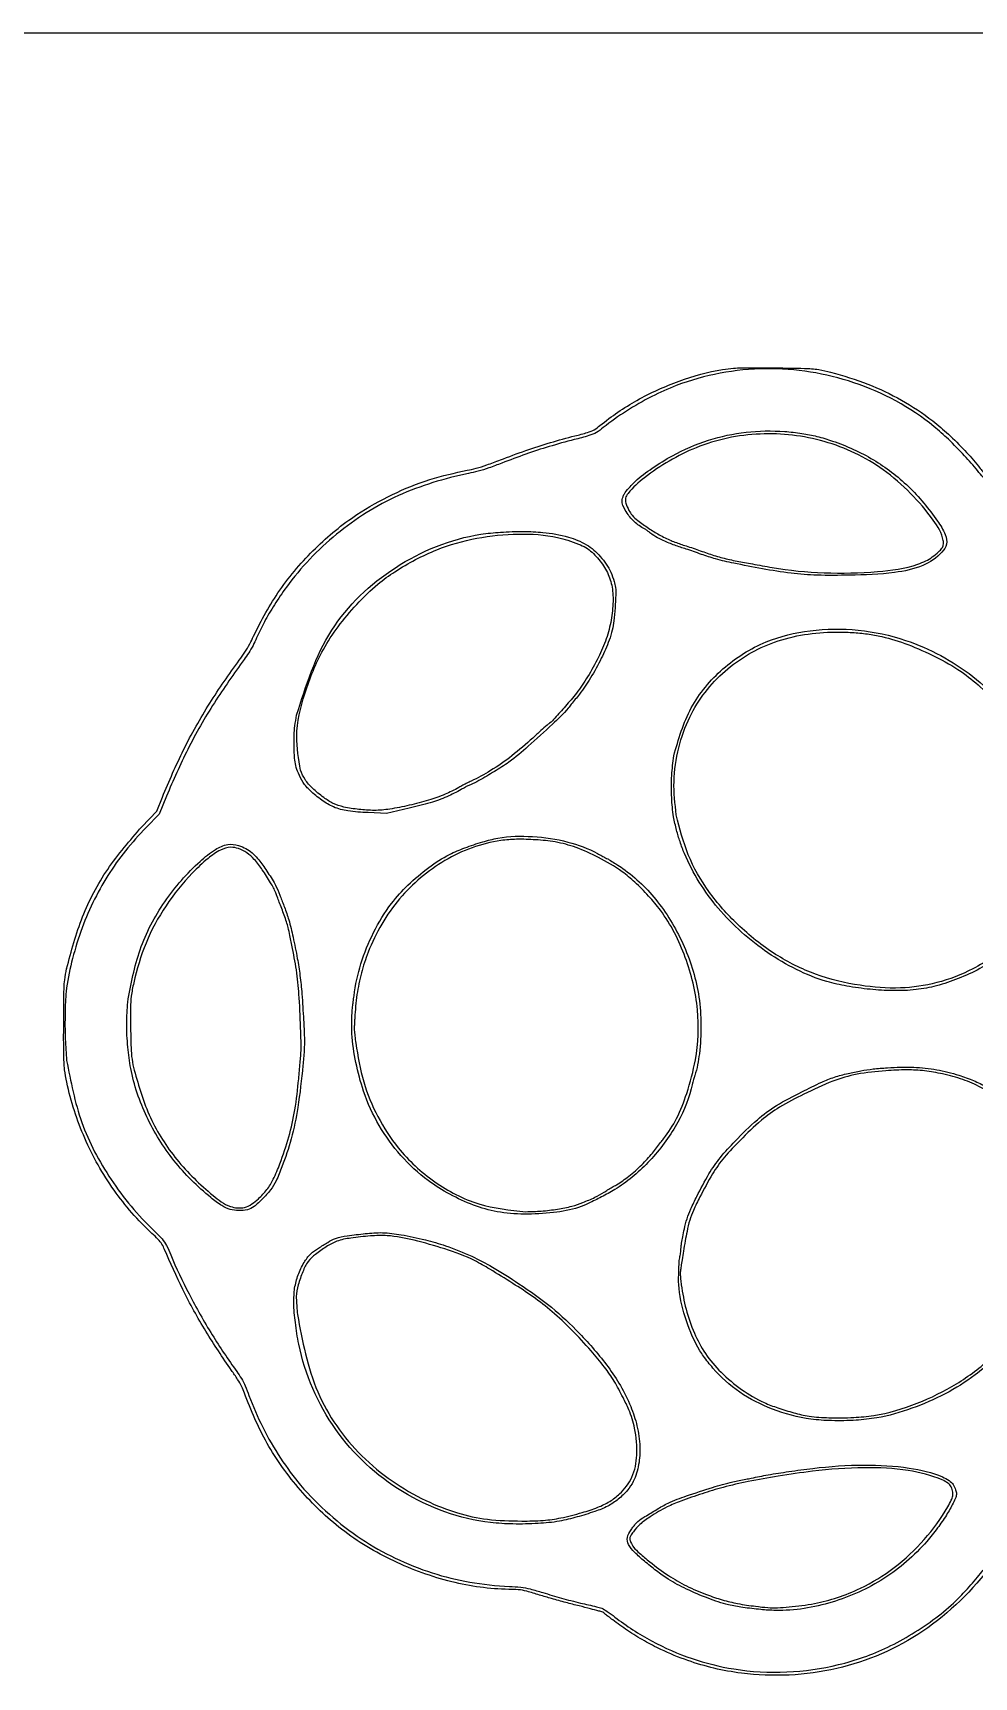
# Model space of a CAD drawing. Extents: x -215 to 205, y 28 to 519.
# Drawn here: x -191.12 to -173.9, y 488.82 to 518.9 of the extents above; entities that cross this region are included whole.
import ezdxf

# ---------------------------------------------------------------- set-up
doc = ezdxf.new("R2010")
doc.units = 0
doc.layers.add('Layer_1', color=7, linetype='CONTINUOUS')

msp = doc.modelspace()

# ---------------------------------------------------------------- linework, layer by layer
at = {"layer": 'Layer_1', "color": 7}
for points in [[(-210.08408, 518.896146), (-20.194874, 518.896146)], [(-180.282779, 510.489308), (-180.282765, 510.489308)], [(-180.212193, 510.160381), (-180.212153, 510.160375)], [(-186.293653, 506.413985), (-186.293627, 506.414061)], [(-179.391601, 505.671179), (-179.392919, 505.671185)], [(-186.223458, 505.407129), (-186.223458, 505.407129)], [(-189.124971, 504.374636), (-188.85198, 504.658682), (-188.750572, 504.917313)], [(-188.675764, 504.934887), (-188.806624, 504.606197), (-189.046937, 504.36177)], [(-184.231926, 504.713396), (-184.648404, 504.618657), (-184.987153, 504.632147)], [(-179.346609, 504.589345), (-179.346609, 504.589345)], [(-190.502757, 501.779377), (-190.502467, 501.776724)], [(-189.384678, 501.16691), (-189.384728, 501.16691)], [(-185.275799, 501.022601), (-185.275731, 501.022601)], [(-185.212629, 500.413876), (-185.21275, 500.413949)], [(-190.50254, 500.098676), (-190.502467, 500.098769)], [(-189.267493, 499.919578), (-189.267465, 499.919555)], [(-179.290557, 496.441587), (-179.290593, 496.44157)], [(-186.332475, 495.935145), (-186.332453, 495.935046)], [(-179.255857, 495.992334), (-179.255767, 495.992419)], [(-186.279107, 495.451069), (-186.279104, 495.451069)], [(-180.173066, 491.511611), (-180.173029, 491.511588)], [(-180.178208, 491.282452), (-180.178222, 491.282319)]]:
    msp.add_lwpolyline(points, dxfattribs=at)
for points, knots in [([(-188.750572, 504.917313), (-188.626228, 505.207458), (-188.373672, 505.796777), (-187.900656, 506.635456), (-187.495815, 507.212441), (-187.239987, 507.566501), (-187.15149, 507.713032), (-186.967187, 508.105299), (-186.621774, 508.730963), (-185.97545, 509.480455), (-185.268492, 510.063151), (-184.548377, 510.461311), (-183.872605, 510.741422), (-183.348816, 510.858376), (-182.996724, 510.930523), (-182.794371, 510.996941), (-182.493836, 511.111645), (-182.109149, 511.257246), (-181.653685, 511.403565), (-181.274444, 511.508087), (-181.003415, 511.572202), (-180.844306, 511.629308), (-180.565165, 511.862253), (-180.068946, 512.199646), (-179.308471, 512.543127), (-178.70414, 512.715624), (-178.270784, 512.769058), (-177.947249, 512.772478), (-177.514428, 512.767438), (-177.089887, 512.763764), (-176.750604, 512.748346), (-176.361523, 512.648709), (-175.844851, 512.490169), (-175.217104, 512.188796), (-174.72853, 511.869293), (-174.35197, 511.545962), (-174.072255, 511.26864), (-173.850223, 511.017887), (-173.708899, 510.827541), (-173.591964, 510.717441), (-173.465318, 510.655908), (-173.346184, 510.590369), (-173.197383, 510.563305), (-172.875761, 510.574607), (-172.361219, 510.529272), (-171.691757, 510.38749), (-170.956551, 510.135744), (-170.201239, 509.716925), (-169.460696, 509.126146), (-169.072997, 508.630169), (-168.880725, 508.384198)], [0, 0, 0, 0, 0.946541, 1.922532, 2.881529, 3.059879, 3.232842, 3.39397, 4.359805, 5.365572, 6.344581, 7.091291, 7.827278, 8.530438, 8.697301, 8.904968, 9.168175, 9.662653, 10.138428, 10.603247, 10.841061, 10.976331, 11.103845, 11.923357, 12.773612, 13.596048, 13.796393, 14.081811, 14.565537, 15.094939, 15.357217, 15.58019, 16.296426, 16.976369, 17.661797, 18.040949, 18.463571, 18.842868, 19.044101, 19.174753, 19.319194, 19.464442, 19.579898, 19.767218, 20.428572, 21.123013, 21.81651, 22.751793, 23.701023, 24.63493, 24.63493, 24.63493, 24.63493]), ([(-173.501349, 510.600735), (-173.545909, 510.624867), (-173.627527, 510.669068), (-173.739762, 510.766963), (-173.871285, 510.940916), (-174.082006, 511.17749), (-174.347957, 511.447929), (-174.954597, 511.993658), (-176.057619, 512.581156), (-177.718721, 512.847842), (-178.991957, 512.611865), (-179.812372, 512.244807), (-180.259492, 511.986068), (-180.587524, 511.755801), (-180.800743, 511.579322), (-180.985316, 511.511955), (-181.278797, 511.441161), (-181.66626, 511.333245), (-182.108725, 511.191041), (-182.472524, 511.051233), (-182.76065, 510.940628), (-182.964333, 510.875172), (-183.530093, 510.759794), (-184.453743, 510.490679), (-185.598161, 509.767965), (-186.308043, 509.019687), (-186.698092, 508.443744), (-186.883646, 508.134644), (-187.000946, 507.880352), (-187.090025, 507.687791), (-187.16717, 507.555245), (-187.412449, 507.212109), (-187.817107, 506.644425), (-188.293428, 505.808754), (-188.55032, 505.221601), (-188.675764, 504.934887)], [0, 0, 0, 0, 0.151637, 0.277743, 0.442997, 0.804405, 1.22778, 1.580205, 3.25107, 4.881627, 6.549207, 7.041659, 7.575367, 8.094907, 8.246304, 8.399018, 8.677427, 9.154274, 9.604172, 10.071453, 10.323038, 10.530246, 10.71211, 12.054823, 13.388875, 14.723418, 15.114374, 15.475245, 15.803274, 15.953848, 16.111594, 16.262377, 17.218838, 18.202237, 19.140715, 19.140715, 19.140715, 19.140715]), ([(-180.282765, 510.489308), (-180.223277, 510.558425), (-180.077612, 510.727668), (-179.776599, 510.94333), (-179.341266, 511.218789), (-178.768296, 511.462943), (-178.07155, 511.615663), (-177.491905, 511.621512), (-177.059078, 511.575842), (-176.765957, 511.518388), (-176.319176, 511.381834), (-175.729526, 511.116249), (-175.072513, 510.617367), (-174.663254, 510.116115), (-174.428876, 509.760219), (-174.373187, 509.538816), (-174.53544, 509.318171), (-174.85469, 509.112393), (-175.448811, 508.993747), (-176.098076, 508.975903), (-176.731125, 508.966049), (-177.264474, 509.003917), (-177.77236, 509.092809), (-178.232743, 509.180102), (-178.606435, 509.261754), (-178.848226, 509.342446), (-179.026943, 509.40671), (-179.154908, 509.4506), (-179.306807, 509.497067), (-179.48277, 509.561114), (-179.66693, 509.646615), (-179.793617, 509.720235), (-179.859823, 509.778383), (-179.904234, 509.808621), (-180.004017, 509.862928), (-180.145913, 509.969512), (-180.273858, 510.143018), (-180.348507, 510.293907), (-180.329664, 510.388316), (-180.310769, 510.437538), (-180.292306, 510.471688), (-180.282779, 510.489308)], [0, 0, 0, 0, 0.27283, 0.668062, 1.102862, 1.819057, 2.522541, 3.229664, 3.546925, 3.827538, 4.124111, 4.947376, 5.75227, 6.57871, 6.865162, 7.044465, 7.21027, 7.635712, 8.168889, 8.997448, 9.588022, 10.066664, 10.598968, 11.133388, 11.473128, 11.745093, 11.897242, 12.042999, 12.150842, 12.373806, 12.603873, 12.760187, 12.810266, 12.867868, 12.920848, 13.15139, 13.389074, 13.576462, 13.617928, 13.674246, 13.73428, 13.73428, 13.73428, 13.73428]), ([(-180.212153, 510.160375), (-180.194269, 510.12959), (-180.152538, 510.057757), (-180.02304, 509.954902), (-179.859117, 509.835431), (-179.656812, 509.711258), (-179.453655, 509.610341), (-179.276957, 509.544363), (-179.128395, 509.499728), (-179.004698, 509.45755), (-178.835686, 509.39652), (-178.626752, 509.324913), (-178.367126, 509.25738), (-178.141555, 509.214286), (-177.941349, 509.179874), (-177.772681, 509.149658), (-177.339379, 509.067076), (-176.633388, 509.000657), (-175.740517, 509.022293), (-175.108186, 509.099759), (-174.784217, 509.231487), (-174.656009, 509.307582), (-174.562202, 509.392219), (-174.485004, 509.458292), (-174.453954, 509.532958), (-174.468, 509.723257), (-174.682586, 510.054782), (-175.052403, 510.485421), (-175.680862, 511.041401), (-176.617628, 511.481361), (-177.818484, 511.623212), (-178.795553, 511.418933), (-179.47947, 511.074505), (-179.901281, 510.792971), (-180.16619, 510.56211), (-180.285286, 510.389326), (-180.271866, 510.272735), (-180.235079, 510.203471), (-180.212193, 510.160381)], [0, 0, 0, 0, 0.106014, 0.247369, 0.488751, 0.717389, 0.957714, 1.168332, 1.282263, 1.423064, 1.560309, 1.821394, 2.085319, 2.364284, 2.5101, 2.69477, 2.878318, 3.833486, 4.811596, 5.563791, 5.717595, 5.858367, 6.007728, 6.097934, 6.158138, 6.242485, 6.656873, 7.297751, 7.961188, 9.155059, 10.337628, 11.534092, 12.084261, 12.629921, 13.047115, 13.144941, 13.233839, 13.380195, 13.380195, 13.380195, 13.380195]), ([(-186.223458, 505.407129), (-186.197771, 505.348781), (-186.144208, 505.227115), (-185.991863, 505.061199), (-185.817201, 504.918717), (-185.629269, 504.790413), (-185.407725, 504.722206), (-185.154058, 504.688344), (-184.872368, 504.664644), (-184.562352, 504.694544), (-184.231284, 504.764163), (-183.891831, 504.850999), (-183.587651, 504.956542), (-183.382384, 505.059072), (-183.249583, 505.134654), (-183.174576, 505.173721), (-183.001851, 505.253379), (-182.720074, 505.404128), (-182.34267, 505.671472), (-182.044249, 505.928507), (-181.835636, 506.120394), (-181.735899, 506.214248), (-181.643007, 506.281359), (-181.530763, 506.399159), (-181.369175, 506.58394), (-181.158231, 506.826752), (-180.955644, 507.126465), (-180.774242, 507.459171), (-180.619221, 507.804008), (-180.531059, 508.149162), (-180.495482, 508.479506), (-180.512215, 508.78776), (-180.613825, 509.062274), (-180.778422, 509.295683), (-180.956113, 509.466036), (-181.152998, 509.553458), (-181.326066, 509.6148), (-181.686719, 509.713805), (-182.251787, 509.748055), (-182.998548, 509.672853), (-183.63155, 509.496027), (-184.123067, 509.263846), (-184.484346, 509.055615), (-184.852823, 508.79013), (-185.198764, 508.447024), (-185.535785, 508.048592), (-185.885464, 507.51463), (-186.152029, 506.842314), (-186.338791, 506.083474), (-186.258641, 505.613448), (-186.223458, 505.407129)], [0, 0, 0, 0, 0.190112, 0.396419, 0.666475, 0.868099, 1.073394, 1.354164, 1.635934, 1.918952, 2.284553, 2.650295, 2.969707, 3.248261, 3.337106, 3.42817, 3.501839, 3.907726, 4.384619, 4.886124, 5.088119, 5.235402, 5.296241, 5.431306, 5.72131, 6.033959, 6.394964, 6.803879, 7.170133, 7.526011, 7.867273, 8.164669, 8.443354, 8.731841, 9.018183, 9.166181, 9.374215, 9.569408, 10.286313, 11.053587, 11.815879, 12.243018, 12.681795, 13.065435, 13.601966, 14.138335, 14.629702, 15.508184, 16.303688, 16.926071, 16.926071, 16.926071, 16.926071]), ([(-186.293627, 506.414061), (-186.122293, 506.955844), (-185.784239, 508.024815), (-184.528702, 509.208853), (-183.361651, 509.686596), (-182.54254, 509.767753), (-182.162883, 509.779704), (-181.745776, 509.763276), (-181.355885, 509.694985), (-180.987174, 509.55543), (-180.766, 509.359549), (-180.624824, 509.181283), (-180.538857, 509.027855), (-180.487331, 508.882882), (-180.452595, 508.743758), (-180.45244, 508.580325), (-180.46711, 508.376879), (-180.480182, 508.161377), (-180.515423, 507.962562), (-180.591022, 507.73251), (-180.720747, 507.437836), (-180.902825, 507.107258), (-181.067682, 506.860151), (-181.193413, 506.706117), (-181.261553, 506.620955), (-181.388173, 506.457807), (-181.658599, 506.206073), (-182.019569, 505.876268), (-182.365184, 505.574605), (-182.67746, 505.381069), (-182.910087, 505.240538), (-183.069146, 505.158355), (-183.15485, 505.126415), (-183.210505, 505.095024), (-183.34105, 505.020421), (-183.550295, 504.911124), (-183.870211, 504.800362), (-184.103464, 504.744282), (-184.231926, 504.713396)], [0, 0, 0, 0, 1.679949, 3.314644, 4.991774, 5.355095, 5.780751, 6.130672, 6.605519, 6.964274, 7.29665, 7.476246, 7.645574, 7.821291, 7.936818, 8.073593, 8.308524, 8.549815, 8.72052, 8.912582, 9.274684, 9.684892, 10.043698, 10.163673, 10.281253, 10.370959, 10.782868, 11.38436, 11.841488, 12.154445, 12.484512, 12.657523, 12.690023, 12.758595, 12.848583, 13.141588, 13.464854, 13.86115, 13.86115, 13.86115, 13.86115]), ([(-179.392919, 505.671185), (-179.305484, 505.972751), (-179.131906, 506.571431), (-178.520099, 507.301221), (-177.751669, 507.785965), (-176.883797, 507.994041), (-176.010998, 508.002314), (-174.971429, 507.778843), (-173.885504, 507.187131), (-172.939334, 506.185), (-172.506684, 505.232951), (-172.401122, 504.539794), (-172.38706, 504.158386), (-172.419907, 503.709669), (-172.550911, 503.218116), (-172.800978, 502.701896), (-173.118894, 502.295779), (-173.454199, 501.987149), (-173.799886, 501.761738), (-174.180733, 501.593312), (-174.569166, 501.456095), (-174.972907, 501.382604), (-175.381206, 501.369283), (-175.805766, 501.395467), (-176.208722, 501.449522), (-176.86239, 501.595496), (-177.705679, 502.031848), (-178.610337, 502.833556), (-179.086616, 503.588249), (-179.27947, 504.09561), (-179.345083, 504.321524), (-179.406688, 504.588043), (-179.436896, 504.923733), (-179.439209, 505.297367), (-179.406769, 505.552083), (-179.391601, 505.671179)], [0, 0, 0, 0, 0.933241, 1.852704, 2.782838, 3.614054, 4.49643, 5.381769, 6.77882, 8.1321, 9.457872, 9.83205, 10.231331, 10.60048, 11.178261, 11.745404, 12.31031, 12.71438, 13.108036, 13.542085, 13.961005, 14.341127, 14.767918, 15.183347, 15.616165, 15.986479, 17.188694, 18.410088, 19.582243, 19.816887, 20.037275, 20.287589, 20.636198, 21.045962, 21.405802, 21.405802, 21.405802, 21.405802]), ([(-179.346609, 504.589345), (-179.284236, 504.342804), (-179.158411, 503.845452), (-178.763342, 503.164112), (-178.217685, 502.549525), (-177.562361, 502.026482), (-176.799883, 501.642244), (-176.01788, 501.458686), (-175.266177, 501.396807), (-174.561744, 501.500303), (-173.861675, 501.76783), (-173.190738, 502.243978), (-172.687556, 502.974488), (-172.429403, 503.798287), (-172.434796, 504.648893), (-172.662886, 505.456605), (-173.0087, 506.103604), (-173.414252, 506.579746), (-173.758361, 506.918789), (-174.151084, 507.242149), (-174.603442, 507.491806), (-175.088469, 507.708853), (-175.508932, 507.842657), (-175.852089, 507.904973), (-176.136795, 507.931264), (-176.708433, 507.947233), (-177.546368, 507.825471), (-178.501729, 507.272301), (-179.068663, 506.53599), (-179.323731, 505.814773), (-179.414559, 505.203556), (-179.369119, 504.792816), (-179.346609, 504.589345)], [0, 0, 0, 0, 0.759933, 1.533026, 2.33357, 3.215864, 4.032907, 4.87257, 5.610402, 6.283586, 6.989614, 7.843157, 8.708148, 9.603668, 10.391151, 11.225185, 12.099869, 12.567449, 13.096805, 13.548344, 14.088413, 14.640273, 15.141752, 15.407057, 15.685223, 15.998471, 17.123376, 18.171688, 19.232756, 19.831, 20.454501, 21.066579, 21.066579, 21.066579, 21.066579]), ([(-184.987153, 504.632147), (-185.11005, 504.638584), (-185.32357, 504.649769), (-185.616029, 504.718406), (-185.843247, 504.861685), (-186.030634, 505.01249), (-186.183938, 505.177077), (-186.257531, 505.340843), (-186.313444, 505.488507), (-186.336529, 505.652708), (-186.339219, 505.839075), (-186.343265, 506.03765), (-186.328184, 506.229896), (-186.305607, 506.350254), (-186.293653, 506.413985)], [0, 0, 0, 0, 0.369282, 0.641585, 0.888834, 1.166632, 1.364504, 1.555281, 1.700511, 1.836991, 2.049639, 2.259767, 2.432514, 2.626932, 2.626932, 2.626932, 2.626932]), ([(-189.046937, 504.36177), (-189.17626, 504.222512), (-189.432483, 503.946606), (-189.757011, 503.482674), (-190.033099, 502.987149), (-190.253735, 502.454533), (-190.416305, 501.910164), (-190.517252, 501.412209), (-190.533092, 500.939957), (-190.534327, 500.518867), (-190.512363, 500.228519), (-190.50254, 500.098676)], [0, 0, 0, 0, 0.569563, 1.128453, 1.693498, 2.268545, 2.853826, 3.396714, 3.786328, 4.269031, 4.659518, 4.659518, 4.659518, 4.659518]), ([(-190.502467, 501.776724), (-190.417228, 502.097396), (-190.24776, 502.734946), (-189.777063, 503.621281), (-189.343736, 504.121899), (-189.124971, 504.374636)], [0, 0, 0, 0, 0.993387, 1.975019, 2.975882, 2.975882, 2.975882, 2.975882]), ([(-185.275731, 501.022601), (-185.273245, 501.041306), (-185.266643, 501.090983), (-185.255803, 501.177282), (-185.225009, 501.443327), (-185.133055, 501.87826), (-184.897396, 502.446861), (-184.607167, 502.934716), (-184.252328, 503.324253), (-183.895051, 503.624127), (-183.544789, 503.856284), (-183.204078, 503.994184), (-182.908651, 504.094818), (-182.498755, 504.201061), (-181.967564, 504.210576), (-181.34821, 504.122297), (-180.929115, 503.9664), (-180.712883, 503.842218), (-180.650962, 503.808022), (-180.595645, 503.783439), (-180.531643, 503.745983), (-180.440741, 503.686895), (-180.120486, 503.47738), (-179.639872, 503.008192), (-179.168861, 502.194316), (-178.92695, 501.411135), (-178.888181, 500.741601), (-178.907542, 500.260931), (-178.96963, 499.934593), (-179.027899, 499.759212), (-179.049901, 499.675957), (-179.122804, 499.367927), (-179.353702, 498.848022), (-179.834176, 498.219891), (-180.321393, 497.810885), (-180.709376, 497.602315), (-180.929599, 497.492609), (-181.215233, 497.37161), (-181.615289, 497.303344), (-182.115725, 497.27648), (-182.612005, 497.311099), (-183.068695, 497.447133), (-183.491916, 497.6386), (-183.951582, 497.92886), (-184.40174, 498.343954), (-184.803607, 498.90043), (-185.069122, 499.483286), (-185.215105, 500.054778), (-185.296644, 500.5541), (-185.282248, 500.877657), (-185.275799, 501.022601)], [0, 0, 0, 0, 0.056609, 0.150342, 0.260914, 0.860201, 1.475737, 2.100603, 2.552338, 3.049407, 3.498203, 3.805211, 4.148925, 4.434837, 5.07197, 5.724707, 6.305838, 6.396724, 6.472888, 6.517877, 6.578156, 6.695029, 6.843205, 7.726177, 8.674317, 9.642019, 10.151515, 10.680072, 11.082792, 11.141643, 11.234372, 11.34098, 12.091289, 12.915702, 13.698424, 13.975219, 14.235778, 14.436802, 14.903464, 15.44121, 15.94127, 16.38597, 16.862996, 17.331255, 18.011426, 18.685733, 19.378252, 19.917979, 20.453177, 20.887487, 20.887487, 20.887487, 20.887487]), ([(-182.09891, 497.33129), (-182.004726, 497.333599), (-181.810695, 497.338357), (-181.52943, 497.375794), (-181.273034, 497.422179), (-181.046233, 497.501251), (-180.849464, 497.585031), (-180.699556, 497.664952), (-180.597767, 497.732471), (-180.521019, 497.778628), (-180.386878, 497.853011), (-180.200484, 497.984807), (-179.980875, 498.179106), (-179.814276, 498.358567), (-179.707182, 498.500512), (-179.639023, 498.58811), (-179.505028, 498.758647), (-179.316039, 499.046046), (-179.13286, 499.538868), (-178.954033, 500.196906), (-178.913821, 501.053477), (-179.145818, 501.992414), (-179.493168, 502.687789), (-179.854017, 503.114399), (-180.086845, 503.351212), (-180.38636, 503.599509), (-180.749614, 503.809121), (-181.159015, 503.999735), (-181.549245, 504.102849), (-181.916484, 504.137637), (-182.248288, 504.150482), (-182.822934, 504.107184), (-183.611319, 503.807195), (-184.469556, 503.086199), (-184.914714, 502.313525), (-185.116603, 501.699765), (-185.198702, 501.29636), (-185.22359, 500.995213), (-185.233668, 500.807353), (-185.236402, 500.75075), (-185.242186, 500.700982), (-185.237537, 500.636053), (-185.227776, 500.538628), (-185.21808, 500.458769), (-185.212629, 500.413876)], [0, 0, 0, 0, 0.28242, 0.581816, 0.850503, 1.062144, 1.300681, 1.491862, 1.570558, 1.667031, 1.760454, 2.030618, 2.349502, 2.639036, 2.763192, 2.882816, 2.971988, 3.414037, 3.90697, 4.541921, 5.456519, 6.441773, 7.416224, 7.75387, 8.114836, 8.411574, 8.918028, 9.367829, 9.763341, 10.1214, 10.472695, 10.758405, 11.846478, 12.930583, 14.066105, 14.465313, 14.867218, 15.297657, 15.370541, 15.431626, 15.467684, 15.52053, 15.626163, 15.761787, 15.761787, 15.761787, 15.761787]), ([(-189.384728, 501.16691), (-189.325044, 501.49077), (-189.205283, 502.140626), (-188.737306, 503.02246), (-188.222742, 503.612747), (-187.817934, 503.944658), (-187.572146, 504.068749), (-187.369522, 504.043826), (-187.222568, 503.979365), (-187.103739, 503.899734), (-186.98082, 503.770732), (-186.849977, 503.58407), (-186.719366, 503.377176), (-186.630252, 503.21253), (-186.59122, 503.092817), (-186.556319, 503.003015), (-186.498093, 502.86118), (-186.42617, 502.64617), (-186.351149, 502.332187), (-186.284092, 501.993165), (-186.227311, 501.645995), (-186.191726, 501.270163), (-186.169677, 500.890306), (-186.15003, 500.543603), (-186.152356, 500.265246), (-186.1939, 499.838801), (-186.25432, 499.299385), (-186.374073, 498.676448), (-186.529248, 498.233859), (-186.652344, 497.918701), (-186.77057, 497.716146), (-186.918946, 497.569332), (-187.047435, 497.431525), (-187.200615, 497.351557), (-187.353592, 497.35145), (-187.516099, 497.36204), (-187.688019, 497.452542), (-188.049695, 497.73196), (-188.565204, 498.240127), (-189.065459, 499.049726), (-189.313323, 499.773776), (-189.388825, 500.354593), (-189.410325, 500.76088), (-189.392992, 501.035277), (-189.384678, 501.16691)], [0, 0, 0, 0, 0.983055, 1.972596, 2.952663, 3.307616, 3.548492, 3.749578, 3.894717, 4.028882, 4.17551, 4.426394, 4.711298, 4.910549, 4.984803, 5.088618, 5.199554, 5.444747, 5.767752, 6.16728, 6.481496, 6.822591, 7.299171, 7.623061, 7.86418, 8.133326, 8.907725, 9.492906, 10.031062, 10.311919, 10.507692, 10.728554, 10.935604, 11.07081, 11.23186, 11.386484, 11.554609, 11.802618, 12.760892, 13.703397, 14.635595, 15.029455, 15.458303, 15.853714, 15.853714, 15.853714, 15.853714]), ([(-189.267465, 499.919555), (-189.181357, 499.625012), (-189.010171, 499.039452), (-188.504713, 498.255062), (-187.974998, 497.742128), (-187.556861, 497.41587), (-187.222856, 497.376665), (-187.006489, 497.551715), (-186.831263, 497.727265), (-186.701343, 497.947605), (-186.573992, 498.274018), (-186.427552, 498.694135), (-186.313696, 499.21529), (-186.268359, 499.620007), (-186.242541, 499.907678), (-186.230428, 500.046531), (-186.205923, 500.284097), (-186.218788, 500.682234), (-186.239865, 501.188511), (-186.280087, 501.699118), (-186.357518, 502.076353), (-186.407509, 502.354596), (-186.443991, 502.517426), (-186.481309, 502.640942), (-186.520507, 502.757291), (-186.565199, 502.877212), (-186.609124, 502.989165), (-186.645881, 503.083524), (-186.688839, 503.206647), (-186.78001, 503.372006), (-186.912742, 503.575381), (-187.049295, 503.767493), (-187.198975, 503.898378), (-187.345518, 503.976885), (-187.515987, 504.012269), (-187.717357, 503.944364), (-187.949587, 503.773236), (-188.29759, 503.444301), (-188.705631, 502.939952), (-189.07173, 502.258946), (-189.242065, 501.686711), (-189.323898, 501.286121), (-189.339271, 501.00294), (-189.330814, 500.68896), (-189.328831, 500.375661), (-189.311374, 500.122759), (-189.281834, 499.985983), (-189.267493, 499.919578)], [0, 0, 0, 0, 0.917094, 1.82321, 2.755894, 3.130976, 3.390672, 3.689735, 3.917212, 4.140211, 4.448344, 4.96861, 5.472931, 6.044868, 6.189205, 6.339446, 6.463055, 6.905316, 7.530794, 7.985248, 8.439141, 8.684673, 8.833536, 8.939346, 9.071602, 9.201813, 9.323232, 9.432379, 9.50564, 9.714113, 9.995647, 10.235735, 10.417804, 10.586669, 10.730581, 10.926267, 11.19993, 11.593836, 12.360033, 13.135926, 13.896847, 14.142792, 14.360451, 14.745613, 15.084963, 15.300686, 15.504249, 15.504249, 15.504249, 15.504249]), ([(-190.556106, 500.757696), (-190.555956, 500.935227), (-190.555727, 501.206577), (-190.547559, 501.549202), (-190.516175, 501.710442), (-190.502757, 501.779377)], [0, 0, 0, 0, 0.533013, 0.814693, 1.025061, 1.025061, 1.025061, 1.025061]), ([(-168.899515, 493.326376), (-168.994674, 493.201167), (-169.204642, 492.924892), (-169.564302, 492.556043), (-170.089449, 492.085262), (-170.831273, 491.643332), (-171.798236, 491.28414), (-172.560596, 491.175532), (-173.026661, 491.16694), (-173.199558, 491.143752), (-173.314395, 491.086019), (-173.41607, 491.03293), (-173.500192, 490.963447), (-173.896954, 490.437147), (-174.75955, 489.573876), (-176.396655, 488.868083), (-177.749259, 488.809966), (-178.654481, 488.969802), (-179.148458, 489.116569), (-179.572136, 489.289879), (-179.93842, 489.480748), (-180.233041, 489.661711), (-180.451174, 489.816151), (-180.585918, 489.924689), (-180.647425, 489.969805), (-180.699608, 490.012427), (-180.791945, 490.03134), (-180.932137, 490.073685), (-181.135173, 490.121717), (-181.372609, 490.183197), (-181.615564, 490.249941), (-181.853716, 490.319659), (-182.054102, 490.384832), (-182.24309, 490.422987), (-182.706106, 490.419072), (-183.489988, 490.531465), (-184.528026, 490.908833), (-185.476542, 491.473026), (-186.247296, 492.222101), (-186.86221, 493.062324), (-187.145074, 493.737536), (-187.297633, 494.139959), (-187.380037, 494.278121), (-187.611511, 494.607636), (-187.965642, 495.143101), (-188.379541, 495.8819), (-188.615537, 496.426538), (-188.754341, 496.741139), (-188.835804, 496.838349), (-189.163133, 497.133459), (-189.67302, 497.71492), (-190.200766, 498.656705), (-190.448314, 499.422811), (-190.548082, 499.945322), (-190.55798, 500.300054), (-190.55685, 500.575995), (-190.556106, 500.757696)], [0, 0, 0, 0, 0.471432, 1.040224, 1.542288, 2.584432, 3.606311, 4.621386, 4.8719, 5.008047, 5.1389, 5.254075, 5.352114, 5.462821, 7.226833, 8.941346, 10.687301, 11.197821, 11.69591, 12.230136, 12.568424, 12.934037, 13.266501, 13.369808, 13.452372, 13.496363, 13.569276, 13.728371, 13.939405, 14.193313, 14.464768, 14.695082, 14.937679, 15.096991, 15.270434, 16.323198, 17.45136, 18.56568, 19.605931, 20.656345, 21.665111, 21.79157, 21.945632, 22.145711, 23.000281, 23.870591, 24.680038, 24.784701, 24.897263, 25.056665, 26.108069, 27.197388, 28.273828, 28.507357, 28.790255, 29.335697, 29.335697, 29.335697, 29.335697]), ([(-185.21275, 500.413949), (-185.172882, 500.175325), (-185.095406, 499.7116), (-184.826538, 499.062954), (-184.411777, 498.421702), (-183.794495, 497.850465), (-182.98429, 497.424439), (-182.390938, 497.362013), (-182.09891, 497.33129)], [0, 0, 0, 0, 0.723777, 1.406532, 2.089674, 3.000562, 3.902634, 4.776872, 4.776872, 4.776872, 4.776872]), ([(-190.502467, 500.098769), (-190.428214, 499.714738), (-190.279479, 498.945489), (-189.712195, 497.883061), (-189.152707, 497.21162), (-188.765695, 496.853072), (-188.660813, 496.704477), (-188.527135, 496.353728), (-188.258221, 495.803203), (-187.858436, 495.086933), (-187.516152, 494.585756), (-187.300888, 494.283001), (-187.226917, 494.134242), (-187.116775, 493.829367), (-186.921827, 493.376766), (-186.603761, 492.827242), (-186.204495, 492.28355), (-185.707101, 491.786754), (-185.127558, 491.335112), (-184.491877, 490.976239), (-183.824129, 490.711969), (-183.121098, 490.536026), (-182.57409, 490.48318), (-182.202127, 490.468486), (-181.997295, 490.429306), (-181.752391, 490.35115), (-181.446796, 490.262654), (-181.119101, 490.173625), (-180.871554, 490.122074), (-180.703739, 490.079924), (-180.591407, 490.010899), (-180.305938, 489.786192), (-179.806589, 489.457893), (-179.071387, 489.137584), (-178.237199, 488.929418), (-177.326835, 488.879635), (-176.368573, 489.013963), (-175.602023, 489.286289), (-175.020138, 489.604322), (-174.603109, 489.888467), (-174.265138, 490.166193), (-174.003692, 490.450123), (-173.794292, 490.688655), (-173.642121, 490.882696), (-173.549228, 491.008402), (-173.468133, 491.072126), (-173.365246, 491.127285), (-173.244711, 491.190356), (-173.054972, 491.217326), (-172.583918, 491.236028), (-171.840476, 491.337387), (-170.907624, 491.679907), (-170.182212, 492.098669), (-169.644421, 492.563365), (-169.272602, 492.945352), (-169.034226, 493.238751), (-168.921273, 493.40614), (-168.890319, 493.439076), (-168.854347, 493.467664), (-168.818346, 493.424423), (-168.791404, 493.36105), (-168.733177, 493.198794), (-168.646289, 492.979795), (-168.465183, 492.746045), (-168.280454, 492.617641), (-168.129559, 492.546106), (-168.048414, 492.442237), (-167.954809, 492.229935), (-167.800828, 491.95557), (-167.546901, 491.686863), (-167.30389, 491.573146), (-167.125702, 491.532793), (-167.025904, 491.457379), (-166.895552, 491.262954), (-166.691211, 491.020901), (-166.393437, 490.778762), (-166.175076, 490.737214), (-166.072961, 490.717784)], [0, 0, 0, 0, 1.167785, 2.339178, 3.565271, 3.774976, 3.918712, 4.105964, 4.896425, 5.757209, 6.563211, 6.716955, 6.870202, 7.05963, 7.68927, 8.345558, 8.960375, 9.707667, 10.446723, 11.158399, 11.889781, 12.595126, 13.324841, 13.534576, 13.710597, 13.948334, 14.305255, 14.665443, 14.965744, 15.065723, 15.181243, 15.357, 16.157633, 16.964069, 17.751768, 18.725133, 19.67982, 20.637168, 21.14677, 21.665881, 22.149616, 22.454599, 22.822758, 23.101183, 23.19541, 23.289661, 23.407195, 23.546273, 23.693775, 23.975667, 24.964741, 25.925232, 26.941946, 27.456021, 28.05465, 28.534787, 28.598605, 28.649855, 28.679487, 28.713513, 28.786597, 28.902242, 29.2196, 29.49642, 29.772272, 29.889956, 29.989831, 30.158485, 30.586471, 30.928268, 31.248005, 31.376484, 31.470165, 31.614549, 32.074381, 32.424553, 32.732155, 32.732155, 32.732155, 32.732155]), ([(-179.290593, 496.44157), (-179.285151, 496.471591), (-179.274612, 496.52972), (-179.262878, 496.608518), (-179.258468, 496.682689), (-179.248969, 496.769004), (-179.227161, 496.881389), (-179.195755, 497.031925), (-179.152934, 497.203409), (-179.074468, 497.402556), (-178.938497, 497.675217), (-178.772585, 497.998857), (-178.539633, 498.34064), (-178.231984, 498.662303), (-177.904723, 498.995382), (-177.493866, 499.301617), (-177.084238, 499.504274), (-176.733642, 499.683439), (-176.452316, 499.800361), (-176.208775, 499.858523), (-175.973129, 499.91217), (-175.732207, 499.946186), (-175.409995, 499.970793), (-175.020353, 499.983401), (-174.580095, 499.94009), (-174.21552, 499.843814), (-173.911178, 499.738277), (-173.655251, 499.61177), (-173.34879, 499.415639), (-172.995169, 499.144589), (-172.667151, 498.731749), (-172.475108, 498.335912), (-172.350025, 497.994261), (-172.299055, 497.698368), (-172.286292, 497.40394), (-172.276554, 497.138965), (-172.287063, 496.924814), (-172.340239, 496.621705), (-172.456491, 496.201145), (-172.684816, 495.694626), (-172.949916, 495.260942), (-173.259106, 494.907077), (-173.554207, 494.612663), (-173.934513, 494.284296), (-174.424182, 493.983863), (-175.030545, 493.721787), (-175.581413, 493.561293), (-176.077936, 493.510599), (-176.480771, 493.502844), (-176.998791, 493.535549), (-177.578682, 493.689883), (-178.196492, 494.003909), (-178.566966, 494.335418), (-178.764653, 494.578019), (-178.843843, 494.683302), (-179.004593, 494.920914), (-179.173983, 495.332942), (-179.322891, 495.894341), (-179.300712, 496.269704), (-179.290557, 496.441587)], [0, 0, 0, 0, 0.091545, 0.177254, 0.238738, 0.314362, 0.437582, 0.581901, 0.775888, 0.966865, 1.222571, 1.689818, 2.057129, 2.458283, 3.022867, 3.456607, 3.987697, 4.390445, 4.638662, 4.898979, 5.14006, 5.363707, 5.628005, 6.109417, 6.531556, 6.949731, 7.237617, 7.496729, 7.80382, 8.328793, 8.825172, 9.369668, 9.642351, 9.913993, 10.266088, 10.525987, 10.709324, 10.90796, 11.447989, 12.013321, 12.570111, 12.96544, 13.41997, 13.820312, 14.470204, 15.133256, 15.799211, 16.1807, 16.627255, 17.007036, 17.734867, 18.409064, 19.069986, 19.20605, 19.347893, 19.465113, 20.065759, 20.673812, 21.187447, 21.187447, 21.187447, 21.187447]), ([(-179.255767, 495.992419), (-179.230758, 495.843152), (-179.180237, 495.541614), (-179.027799, 495.119805), (-178.824843, 494.720588), (-178.525407, 494.374526), (-178.160432, 494.073129), (-177.805716, 493.860321), (-177.477671, 493.735378), (-177.203154, 493.653683), (-176.893135, 493.576215), (-176.522902, 493.558894), (-176.128336, 493.561054), (-175.578345, 493.608202), (-174.937246, 493.806731), (-174.204943, 494.160664), (-173.406471, 494.766503), (-172.674569, 495.689726), (-172.253223, 496.937539), (-172.361679, 497.97435), (-172.685889, 498.651083), (-172.999386, 499.070129), (-173.377859, 499.372449), (-173.746094, 499.60051), (-174.104652, 499.76242), (-174.455413, 499.850857), (-174.797832, 499.914592), (-175.147607, 499.932325), (-175.559952, 499.907646), (-176.019448, 499.865419), (-176.525118, 499.718421), (-176.989209, 499.491123), (-177.436239, 499.270559), (-177.82881, 498.984844), (-178.151443, 498.663319), (-178.464744, 498.347532), (-178.710256, 497.997183), (-178.881755, 497.661892), (-179.025861, 497.381952), (-179.107539, 497.171122), (-179.148179, 496.981712), (-179.185265, 496.792753), (-179.215956, 496.620125), (-179.239503, 496.465237), (-179.257245, 496.342702), (-179.266127, 496.260018), (-179.278345, 496.206931), (-179.271543, 496.157402), (-179.266651, 496.086533), (-179.259795, 496.026702), (-179.255857, 495.992334)], [0, 0, 0, 0, 0.453194, 0.915511, 1.339886, 1.789366, 2.276492, 2.756324, 3.02187, 3.327432, 3.615929, 3.977421, 4.434495, 4.800502, 5.6292, 6.428905, 7.231258, 8.618161, 9.897712, 11.089206, 11.631163, 12.136413, 12.64463, 13.073833, 13.434507, 13.819471, 14.155918, 14.478234, 14.86685, 15.395017, 15.858546, 16.436713, 16.943364, 17.351482, 17.88616, 18.308493, 18.683682, 19.163635, 19.437301, 19.628068, 19.839716, 20.017164, 20.206049, 20.365544, 20.487296, 20.577138, 20.615642, 20.6489, 20.725717, 20.829401, 20.829401, 20.829401, 20.829401]), ([(-186.332453, 495.935046), (-186.312441, 496.015473), (-186.271897, 496.178421), (-186.170982, 496.389591), (-186.049688, 496.563436), (-185.887776, 496.669479), (-185.737866, 496.764388), (-185.567284, 496.861075), (-185.329131, 496.896524), (-185.043579, 496.931516), (-184.713313, 496.959808), (-184.344985, 496.907539), (-183.959249, 496.828213), (-183.52442, 496.701675), (-183.113678, 496.534199), (-182.664403, 496.301829), (-182.180173, 495.985989), (-181.628038, 495.603814), (-181.086293, 495.086796), (-180.664193, 494.60532), (-180.357575, 494.150618), (-180.1791, 493.787761), (-180.053889, 493.411791), (-180.002204, 493.051836), (-180.023424, 492.705387), (-180.099479, 492.429698), (-180.242613, 492.220864), (-180.403734, 492.071154), (-180.603334, 491.931683), (-180.863918, 491.835888), (-181.159194, 491.744369), (-181.501945, 491.657109), (-181.896608, 491.621523), (-182.317953, 491.612892), (-183.178443, 491.661772), (-184.407758, 492.108331), (-185.679885, 493.285976), (-186.195345, 494.479587), (-186.318636, 495.290897), (-186.353229, 495.634004), (-186.338673, 495.845215), (-186.332475, 495.935145)], [0, 0, 0, 0, 0.247987, 0.502433, 0.699512, 0.873512, 1.076264, 1.235083, 1.455558, 1.788427, 2.103224, 2.444258, 2.899097, 3.285109, 3.800852, 4.227196, 4.800472, 5.534368, 6.237377, 7.041071, 7.450633, 7.879173, 8.249914, 8.635724, 8.961316, 9.287524, 9.477644, 9.713188, 9.944381, 10.20287, 10.540831, 10.873512, 11.26095, 11.726223, 12.137321, 13.84373, 15.512314, 17.215443, 17.611771, 17.975968, 18.246019, 18.246019, 18.246019, 18.246019]), ([(-182.172198, 491.672381), (-182.041026, 491.673338), (-181.801193, 491.675087), (-181.430727, 491.727208), (-181.099602, 491.817807), (-180.797753, 491.909974), (-180.564511, 492.022804), (-180.336616, 492.19385), (-180.127667, 492.474474), (-180.043437, 492.905601), (-180.085083, 493.266578), (-180.148481, 493.543094), (-180.221342, 493.731063), (-180.334038, 493.959765), (-180.472024, 494.226271), (-180.669839, 494.511825), (-180.933664, 494.823089), (-181.249529, 495.166052), (-181.602857, 495.497254), (-181.963992, 495.780617), (-182.351659, 496.029339), (-182.70753, 496.251188), (-183.110322, 496.487636), (-183.58068, 496.654775), (-184.114326, 496.809561), (-184.571411, 496.902903), (-184.96226, 496.891453), (-185.26935, 496.855267), (-185.549952, 496.810019), (-185.760378, 496.687465), (-185.934689, 496.566226), (-186.098042, 496.423711), (-186.18984, 496.221835), (-186.262913, 496.006487), (-186.305075, 495.828795), (-186.296513, 495.694716), (-186.290267, 495.585938), (-186.283072, 495.498984), (-186.279107, 495.451069)], [0, 0, 0, 0, 0.393179, 0.718884, 1.118731, 1.422075, 1.664622, 1.891569, 2.27278, 2.682713, 3.175987, 3.35386, 3.532696, 3.779019, 4.118839, 4.431748, 4.818625, 5.3422, 5.829842, 6.269841, 6.717184, 7.210559, 7.52877, 8.115823, 8.699242, 9.199363, 9.505133, 9.866558, 10.130862, 10.346635, 10.588089, 10.771427, 10.986653, 11.24004, 11.459272, 11.524698, 11.642186, 11.786391, 11.786391, 11.786391, 11.786391]), ([(-186.279104, 495.451069), (-186.188843, 494.966398), (-186.011019, 494.011541), (-185.155263, 492.799972), (-184.184653, 492.134692), (-183.374732, 491.813254), (-182.781166, 491.682826), (-182.383261, 491.676001), (-182.172198, 491.672381)], [0, 0, 0, 0, 1.464996, 2.886209, 4.313768, 4.934002, 5.493412, 6.125339, 6.125339, 6.125339, 6.125339]), ([(-180.173029, 491.511588), (-180.158239, 491.532398), (-180.130003, 491.572128), (-180.089928, 491.622839), (-180.028109, 491.69169), (-179.892282, 491.768399), (-179.709619, 491.882816), (-179.463073, 492.02488), (-179.116466, 492.148053), (-178.722086, 492.278704), (-178.399136, 492.37359), (-178.193244, 492.411628), (-178.080822, 492.434717), (-177.905386, 492.472564), (-177.644148, 492.523489), (-177.268476, 492.58111), (-176.683931, 492.662202), (-175.946022, 492.715052), (-175.146701, 492.670984), (-174.620126, 492.555708), (-174.359103, 492.423782), (-174.271461, 492.342229), (-174.236489, 492.253425), (-174.213013, 492.17345), (-174.234362, 492.088512), (-174.300241, 491.9599), (-174.405304, 491.768609), (-174.56962, 491.536293), (-174.909417, 491.108997), (-175.522203, 490.577308), (-176.481452, 490.145834), (-177.271737, 490.014893), (-177.820556, 490.052861), (-178.107831, 490.087781), (-178.433776, 490.141137), (-178.777365, 490.260054), (-179.146426, 490.415791), (-179.464026, 490.582675), (-179.715113, 490.76375), (-179.92181, 490.927041), (-180.095014, 491.085571), (-180.226419, 491.219721), (-180.257676, 491.384857), (-180.20316, 491.466526), (-180.173066, 491.511611)], [0, 0, 0, 0, 0.076567, 0.146183, 0.193974, 0.353075, 0.607069, 0.844326, 1.203588, 1.706848, 2.092597, 2.211108, 2.334804, 2.436905, 2.749523, 3.133083, 3.576871, 4.520244, 5.345727, 5.976936, 6.114136, 6.220089, 6.326258, 6.397352, 6.464735, 6.581447, 6.832087, 7.117916, 7.433959, 8.469741, 9.51172, 10.55706, 10.828914, 11.160382, 11.425446, 11.817793, 12.24662, 12.627834, 12.890225, 13.174593, 13.416191, 13.598801, 13.725764, 13.882226, 13.882226, 13.882226, 13.882226]), ([(-180.178222, 491.282319), (-180.162362, 491.252046), (-180.122662, 491.176267), (-179.996289, 491.063051), (-179.787078, 490.888393), (-179.506378, 490.677476), (-179.158443, 490.47571), (-178.823769, 490.335645), (-178.510598, 490.227197), (-178.209842, 490.155855), (-177.930665, 490.117201), (-177.687786, 490.087706), (-177.482607, 490.083359), (-177.196183, 490.107728), (-176.825954, 490.152591), (-176.387743, 490.268386), (-175.888953, 490.467479), (-175.336817, 490.807987), (-174.794032, 491.314535), (-174.472887, 491.758657), (-174.319485, 492.036389), (-174.283051, 492.127648), (-174.286987, 492.211944), (-174.307626, 492.297982), (-174.379492, 492.376968), (-174.638282, 492.502429), (-175.152402, 492.625194), (-175.954179, 492.668225), (-176.750319, 492.602461), (-177.457066, 492.500021), (-178.003666, 492.403758), (-178.468946, 492.300083), (-178.878707, 492.173816), (-179.220685, 492.056017), (-179.54501, 491.926135), (-179.789417, 491.772883), (-180.005893, 491.631337), (-180.114641, 491.498538), (-180.182842, 491.412747), (-180.205324, 491.339932), (-180.187983, 491.303173), (-180.178208, 491.282452)], [0, 0, 0, 0, 0.101886, 0.255041, 0.501559, 0.923368, 1.304905, 1.705246, 2.00975, 2.298404, 2.630755, 2.854878, 3.031988, 3.245198, 3.716735, 4.14891, 4.600843, 5.324067, 6.080052, 6.81599, 6.9527, 7.03545, 7.105084, 7.202564, 7.29459, 7.414019, 8.058742, 8.864279, 9.815022, 10.449939, 11.006665, 11.479798, 11.878868, 12.291962, 12.565676, 12.923607, 13.157028, 13.334936, 13.43477, 13.485901, 13.551966, 13.551966, 13.551966, 13.551966])]:
    msp.add_open_spline(points, degree=3, knots=knots, dxfattribs=at)

doc.saveas('drawing.dxf')
